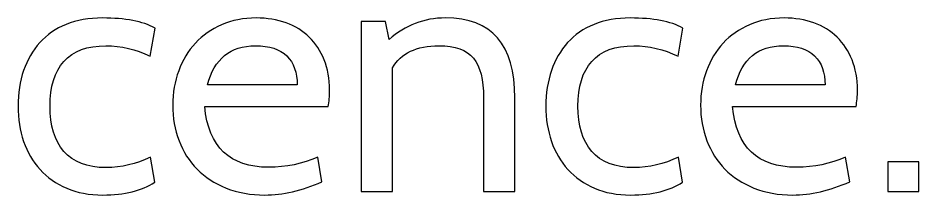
# Model space of a CAD drawing. Header units: centimetres. Extents: x -24 to 24.1, y -20.7 to 0.5.
# Drawn here: x 19.912 to 22.106, y -1.561 to -1.129 of the extents above; entities that cross this region are included whole.
import ezdxf

# ---------------------------------------------------------------- set-up
doc = ezdxf.new("R2010")
doc.units = ezdxf.units.CM
doc.header["$MEASUREMENT"] = 0
doc.layers.add('Layer 1', color=7, linetype='Continuous')

msp = doc.modelspace()

# ---------------------------------------------------------------- linework, layer by layer
at = {"layer": 'Layer 1', "color": 250}
for points, knots in [([(20.11877, -1.56081), (20.08547, -1.56081), (20.05611, -1.5553), (20.03071, -1.5443), (20.03071, -1.5443), (20.00531, -1.53329), (19.98372, -1.51805), (19.96594, -1.49858), (19.96594, -1.49858), (19.94816, -1.4791), (19.93476, -1.45624), (19.92573, -1.43), (19.92573, -1.43), (19.9167, -1.40375), (19.91218, -1.3751), (19.91218, -1.34406), (19.91218, -1.34406), (19.91218, -1.31245), (19.9167, -1.28352), (19.92573, -1.25728), (19.92573, -1.25728), (19.93476, -1.23103), (19.94788, -1.20831), (19.9651, -1.18912), (19.9651, -1.18912), (19.98231, -1.16993), (20.00376, -1.15511), (20.02944, -1.14467), (20.02944, -1.14467), (20.05513, -1.13423), (20.08462, -1.129), (20.11792, -1.129), (20.11792, -1.129), (20.17324, -1.129), (20.21585, -1.13719), (20.24577, -1.15356), (20.24577, -1.15356), (20.24577, -1.15356), (20.23391, -1.22214), (20.23391, -1.22214), (20.23391, -1.22214), (20.19892, -1.20521), (20.16308, -1.19674), (20.12639, -1.19674), (20.12639, -1.19674), (20.08067, -1.19674), (20.04652, -1.20944), (20.02394, -1.23484), (20.02394, -1.23484), (20.00136, -1.26024), (19.99007, -1.29665), (19.99007, -1.34406), (19.99007, -1.34406), (19.99007, -1.39147), (20.00136, -1.4283), (20.02394, -1.45455), (20.02394, -1.45455), (20.04652, -1.4808), (20.08067, -1.49392), (20.12639, -1.49392), (20.12639, -1.49392), (20.16364, -1.49392), (20.19977, -1.48545), (20.23476, -1.46852), (20.23476, -1.46852), (20.23476, -1.46852), (20.24492, -1.52948), (20.24492, -1.52948), (20.24492, -1.52948), (20.21388, -1.55036), (20.17183, -1.56081), (20.11877, -1.56081)], [0, 0, 0, 0, 0.0526316, 0.0526316, 0.0526316, 0.0526316, 0.1052632, 0.1052632, 0.1052632, 0.1052632, 0.1578947, 0.1578947, 0.1578947, 0.1578947, 0.2105263, 0.2105263, 0.2105263, 0.2105263, 0.2631579, 0.2631579, 0.2631579, 0.2631579, 0.3157895, 0.3157895, 0.3157895, 0.3157895, 0.3684211, 0.3684211, 0.3684211, 0.3684211, 0.4210526, 0.4210526, 0.4210526, 0.4210526, 0.4736842, 0.4736842, 0.4736842, 0.4736842, 0.5263158, 0.5263158, 0.5263158, 0.5263158, 0.5789474, 0.5789474, 0.5789474, 0.5789474, 0.6315789, 0.6315789, 0.6315789, 0.6315789, 0.6842105, 0.6842105, 0.6842105, 0.6842105, 0.7368421, 0.7368421, 0.7368421, 0.7368421, 0.7894737, 0.7894737, 0.7894737, 0.7894737, 0.8421053, 0.8421053, 0.8421053, 0.8421053, 0.8947368, 0.8947368, 0.8947368, 0.8947368, 1, 1, 1, 1]), ([(20.66741, -1.34491), (20.66741, -1.34491), (20.36684, -1.34491), (20.36684, -1.34491), (20.36684, -1.34491), (20.37587, -1.44368), (20.4278, -1.49307), (20.52263, -1.49307), (20.52263, -1.49307), (20.56496, -1.49307), (20.60475, -1.48489), (20.64201, -1.46852), (20.64201, -1.46852), (20.64201, -1.46852), (20.65217, -1.52863), (20.65217, -1.52863), (20.65217, -1.52863), (20.60306, -1.55008), (20.55678, -1.56081), (20.51331, -1.56081), (20.51331, -1.56081), (20.47832, -1.56081), (20.44685, -1.55516), (20.41891, -1.54387), (20.41891, -1.54387), (20.39097, -1.53258), (20.3674, -1.5172), (20.34821, -1.49773), (20.34821, -1.49773), (20.32902, -1.47826), (20.31435, -1.45511), (20.30419, -1.4283), (20.30419, -1.4283), (20.29403, -1.40149), (20.28895, -1.37256), (20.28895, -1.34152), (20.28895, -1.34152), (20.28895, -1.3116), (20.29374, -1.28366), (20.30334, -1.2577), (20.30334, -1.2577), (20.31294, -1.23173), (20.32648, -1.2093), (20.34398, -1.19039), (20.34398, -1.19039), (20.36148, -1.17148), (20.38279, -1.15652), (20.4079, -1.14552), (20.4079, -1.14552), (20.43302, -1.13451), (20.4611, -1.129), (20.49215, -1.129), (20.49215, -1.129), (20.51868, -1.129), (20.54295, -1.13296), (20.56496, -1.14086), (20.56496, -1.14086), (20.58697, -1.14876), (20.60574, -1.16033), (20.62126, -1.17557), (20.62126, -1.17557), (20.63679, -1.19081), (20.64892, -1.2093), (20.65767, -1.23103), (20.65767, -1.23103), (20.66642, -1.25276), (20.67079, -1.27717), (20.67079, -1.30427), (20.67079, -1.30427), (20.67079, -1.32007), (20.66967, -1.33362), (20.66741, -1.34491)], [0, 0, 0, 0, 0.0526316, 0.0526316, 0.0526316, 0.0526316, 0.1052632, 0.1052632, 0.1052632, 0.1052632, 0.1578947, 0.1578947, 0.1578947, 0.1578947, 0.2105263, 0.2105263, 0.2105263, 0.2105263, 0.2631579, 0.2631579, 0.2631579, 0.2631579, 0.3157895, 0.3157895, 0.3157895, 0.3157895, 0.3684211, 0.3684211, 0.3684211, 0.3684211, 0.4210526, 0.4210526, 0.4210526, 0.4210526, 0.4736842, 0.4736842, 0.4736842, 0.4736842, 0.5263158, 0.5263158, 0.5263158, 0.5263158, 0.5789474, 0.5789474, 0.5789474, 0.5789474, 0.6315789, 0.6315789, 0.6315789, 0.6315789, 0.6842105, 0.6842105, 0.6842105, 0.6842105, 0.7368421, 0.7368421, 0.7368421, 0.7368421, 0.7894737, 0.7894737, 0.7894737, 0.7894737, 0.8421053, 0.8421053, 0.8421053, 0.8421053, 0.8947368, 0.8947368, 0.8947368, 0.8947368, 1, 1, 1, 1]), ([(21.12208, -1.55234), (21.12208, -1.55234), (21.04587, -1.55234), (21.04587, -1.55234), (21.04587, -1.55234), (21.04587, -1.55234), (21.04587, -1.32374), (21.04587, -1.32374), (21.04587, -1.32374), (21.04587, -1.27915), (21.03755, -1.24683), (21.0209, -1.2268), (21.0209, -1.2268), (21.00425, -1.20676), (20.97645, -1.19674), (20.9375, -1.19674), (20.9375, -1.19674), (20.88219, -1.19674), (20.84437, -1.2148), (20.82405, -1.25093), (20.82405, -1.25093), (20.82405, -1.25093), (20.82405, -1.55234), (20.82405, -1.55234), (20.82405, -1.55234), (20.82405, -1.55234), (20.74785, -1.55234), (20.74785, -1.55234), (20.74785, -1.55234), (20.74785, -1.55234), (20.74785, -1.13747), (20.74785, -1.13747), (20.74785, -1.13747), (20.74785, -1.13747), (20.80711, -1.13747), (20.80711, -1.13747), (20.80711, -1.13747), (20.80711, -1.13747), (20.81558, -1.1815), (20.81558, -1.1815), (20.81558, -1.1815), (20.85509, -1.1465), (20.90081, -1.129), (20.95274, -1.129), (20.95274, -1.129), (21.06563, -1.129), (21.12208, -1.19392), (21.12208, -1.32374), (21.12208, -1.32374), (21.12208, -1.32374), (21.12208, -1.55234), (21.12208, -1.55234)], [0, 0, 0, 0, 0.0714286, 0.0714286, 0.0714286, 0.0714286, 0.1428571, 0.1428571, 0.1428571, 0.1428571, 0.2142857, 0.2142857, 0.2142857, 0.2142857, 0.2857143, 0.2857143, 0.2857143, 0.2857143, 0.3571429, 0.3571429, 0.3571429, 0.3571429, 0.4285714, 0.4285714, 0.4285714, 0.4285714, 0.5, 0.5, 0.5, 0.5, 0.5714286, 0.5714286, 0.5714286, 0.5714286, 0.6428571, 0.6428571, 0.6428571, 0.6428571, 0.7142857, 0.7142857, 0.7142857, 0.7142857, 0.7857143, 0.7857143, 0.7857143, 0.7857143, 0.8571429, 0.8571429, 0.8571429, 0.8571429, 1, 1, 1, 1]), ([(21.40402, -1.56081), (21.37072, -1.56081), (21.34136, -1.5553), (21.31596, -1.5443), (21.31596, -1.5443), (21.29056, -1.53329), (21.26897, -1.51805), (21.25119, -1.49858), (21.25119, -1.49858), (21.23341, -1.4791), (21.22001, -1.45624), (21.21098, -1.43), (21.21098, -1.43), (21.20195, -1.40375), (21.19743, -1.3751), (21.19743, -1.34406), (21.19743, -1.34406), (21.19743, -1.31245), (21.20195, -1.28352), (21.21098, -1.25728), (21.21098, -1.25728), (21.22001, -1.23103), (21.23313, -1.20831), (21.25035, -1.18912), (21.25035, -1.18912), (21.26756, -1.16993), (21.28901, -1.15511), (21.31469, -1.14467), (21.31469, -1.14467), (21.34038, -1.13423), (21.36987, -1.129), (21.40317, -1.129), (21.40317, -1.129), (21.45849, -1.129), (21.5011, -1.13719), (21.53102, -1.15356), (21.53102, -1.15356), (21.53102, -1.15356), (21.51916, -1.22214), (21.51916, -1.22214), (21.51916, -1.22214), (21.48417, -1.20521), (21.44833, -1.19674), (21.41164, -1.19674), (21.41164, -1.19674), (21.36592, -1.19674), (21.33177, -1.20944), (21.30919, -1.23484), (21.30919, -1.23484), (21.28661, -1.26024), (21.27532, -1.29665), (21.27532, -1.34406), (21.27532, -1.34406), (21.27532, -1.39147), (21.28661, -1.4283), (21.30919, -1.45455), (21.30919, -1.45455), (21.33177, -1.4808), (21.36592, -1.49392), (21.41164, -1.49392), (21.41164, -1.49392), (21.44889, -1.49392), (21.48502, -1.48545), (21.52001, -1.46852), (21.52001, -1.46852), (21.52001, -1.46852), (21.53017, -1.52948), (21.53017, -1.52948), (21.53017, -1.52948), (21.49913, -1.55036), (21.45708, -1.56081), (21.40402, -1.56081)], [0, 0, 0, 0, 0.0526316, 0.0526316, 0.0526316, 0.0526316, 0.1052632, 0.1052632, 0.1052632, 0.1052632, 0.1578947, 0.1578947, 0.1578947, 0.1578947, 0.2105263, 0.2105263, 0.2105263, 0.2105263, 0.2631579, 0.2631579, 0.2631579, 0.2631579, 0.3157895, 0.3157895, 0.3157895, 0.3157895, 0.3684211, 0.3684211, 0.3684211, 0.3684211, 0.4210526, 0.4210526, 0.4210526, 0.4210526, 0.4736842, 0.4736842, 0.4736842, 0.4736842, 0.5263158, 0.5263158, 0.5263158, 0.5263158, 0.5789474, 0.5789474, 0.5789474, 0.5789474, 0.6315789, 0.6315789, 0.6315789, 0.6315789, 0.6842105, 0.6842105, 0.6842105, 0.6842105, 0.7368421, 0.7368421, 0.7368421, 0.7368421, 0.7894737, 0.7894737, 0.7894737, 0.7894737, 0.8421053, 0.8421053, 0.8421053, 0.8421053, 0.8947368, 0.8947368, 0.8947368, 0.8947368, 1, 1, 1, 1]), ([(21.95266, -1.34491), (21.95266, -1.34491), (21.65209, -1.34491), (21.65209, -1.34491), (21.65209, -1.34491), (21.66112, -1.44368), (21.71305, -1.49307), (21.80788, -1.49307), (21.80788, -1.49307), (21.85021, -1.49307), (21.89, -1.48489), (21.92726, -1.46852), (21.92726, -1.46852), (21.92726, -1.46852), (21.93742, -1.52863), (21.93742, -1.52863), (21.93742, -1.52863), (21.88831, -1.55008), (21.84203, -1.56081), (21.79856, -1.56081), (21.79856, -1.56081), (21.76357, -1.56081), (21.7321, -1.55516), (21.70416, -1.54387), (21.70416, -1.54387), (21.67622, -1.53258), (21.65265, -1.5172), (21.63346, -1.49773), (21.63346, -1.49773), (21.61427, -1.47826), (21.5996, -1.45511), (21.58944, -1.4283), (21.58944, -1.4283), (21.57928, -1.40149), (21.5742, -1.37256), (21.5742, -1.34152), (21.5742, -1.34152), (21.5742, -1.3116), (21.57899, -1.28366), (21.58859, -1.2577), (21.58859, -1.2577), (21.59819, -1.23173), (21.61173, -1.2093), (21.62923, -1.19039), (21.62923, -1.19039), (21.64673, -1.17148), (21.66804, -1.15652), (21.69315, -1.14552), (21.69315, -1.14552), (21.71827, -1.13451), (21.74635, -1.129), (21.7774, -1.129), (21.7774, -1.129), (21.80393, -1.129), (21.8282, -1.13296), (21.85021, -1.14086), (21.85021, -1.14086), (21.87222, -1.14876), (21.89099, -1.16033), (21.90651, -1.17557), (21.90651, -1.17557), (21.92204, -1.19081), (21.93417, -1.2093), (21.94292, -1.23103), (21.94292, -1.23103), (21.95167, -1.25276), (21.95604, -1.27717), (21.95604, -1.30427), (21.95604, -1.30427), (21.95604, -1.32007), (21.95492, -1.33362), (21.95266, -1.34491)], [0, 0, 0, 0, 0.0526316, 0.0526316, 0.0526316, 0.0526316, 0.1052632, 0.1052632, 0.1052632, 0.1052632, 0.1578947, 0.1578947, 0.1578947, 0.1578947, 0.2105263, 0.2105263, 0.2105263, 0.2105263, 0.2631579, 0.2631579, 0.2631579, 0.2631579, 0.3157895, 0.3157895, 0.3157895, 0.3157895, 0.3684211, 0.3684211, 0.3684211, 0.3684211, 0.4210526, 0.4210526, 0.4210526, 0.4210526, 0.4736842, 0.4736842, 0.4736842, 0.4736842, 0.5263158, 0.5263158, 0.5263158, 0.5263158, 0.5789474, 0.5789474, 0.5789474, 0.5789474, 0.6315789, 0.6315789, 0.6315789, 0.6315789, 0.6842105, 0.6842105, 0.6842105, 0.6842105, 0.7368421, 0.7368421, 0.7368421, 0.7368421, 0.7894737, 0.7894737, 0.7894737, 0.7894737, 0.8421053, 0.8421053, 0.8421053, 0.8421053, 0.8947368, 0.8947368, 0.8947368, 0.8947368, 1, 1, 1, 1]), ([(20.49045, -1.19674), (20.42893, -1.19674), (20.38998, -1.22863), (20.37361, -1.29241), (20.37361, -1.29241), (20.37361, -1.29241), (20.59205, -1.29241), (20.59205, -1.29241), (20.59205, -1.29241), (20.59205, -1.26193), (20.58359, -1.23837), (20.56665, -1.22172), (20.56665, -1.22172), (20.54972, -1.20506), (20.52432, -1.19674), (20.49045, -1.19674)], [0, 0, 0, 0, 0.2, 0.2, 0.2, 0.2, 0.4, 0.4, 0.4, 0.4, 0.6, 0.6, 0.6, 0.6, 1, 1, 1, 1]), ([(21.7757, -1.19674), (21.71418, -1.19674), (21.67523, -1.22863), (21.65886, -1.29241), (21.65886, -1.29241), (21.65886, -1.29241), (21.8773, -1.29241), (21.8773, -1.29241), (21.8773, -1.29241), (21.8773, -1.26193), (21.86884, -1.23837), (21.8519, -1.22172), (21.8519, -1.22172), (21.83497, -1.20506), (21.80957, -1.19674), (21.7757, -1.19674)], [0, 0, 0, 0, 0.2, 0.2, 0.2, 0.2, 0.4, 0.4, 0.4, 0.4, 0.6, 0.6, 0.6, 0.6, 1, 1, 1, 1]), ([(22.10591, -1.55234), (22.10591, -1.55234), (22.02971, -1.55234), (22.02971, -1.55234), (22.02971, -1.55234), (22.02971, -1.55234), (22.02971, -1.47953), (22.02971, -1.47953), (22.02971, -1.47953), (22.02971, -1.47953), (22.10591, -1.47953), (22.10591, -1.47953), (22.10591, -1.47953), (22.10591, -1.47953), (22.10591, -1.55234), (22.10591, -1.55234)], [0, 0, 0, 0, 0.2, 0.2, 0.2, 0.2, 0.4, 0.4, 0.4, 0.4, 0.6, 0.6, 0.6, 0.6, 1, 1, 1, 1])]:
    msp.add_open_spline(points, degree=3, knots=knots, dxfattribs=at)

doc.saveas('drawing.dxf')
